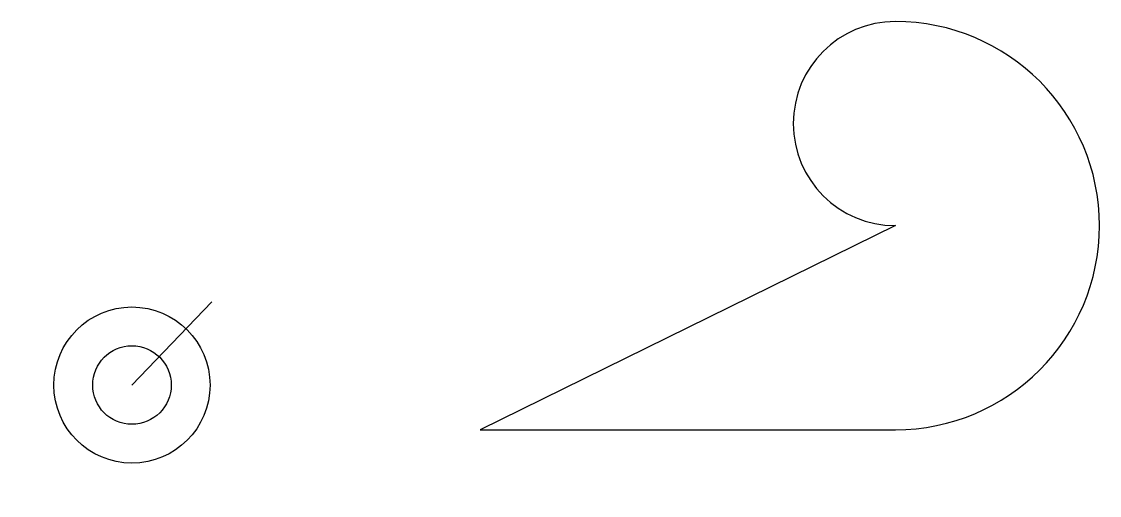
# Model space of a CAD drawing. Header units: millimetres. Extents: x -147 to 3101, y 1070 to 2498.
import ezdxf

# ---------------------------------------------------------------- set-up
doc = ezdxf.new("R2010")
doc.units = ezdxf.units.MM

# ---------------------------------------------------------------- blocks, each defined once
blk = doc.blocks.new('TEST')
blk.add_line((0, 0), (347.3, 0))
for radius in [235.2, 118.3]:
    blk.add_circle((0, 0), radius)

msp = doc.modelspace()

# ---------------------------------------------------------------- linework, layer by layer
msp.add_lwpolyline([(1234.8, 1268.4), (2485.8, 1268.4, 1), (2485.8, 2498.3, 1), (2485.8, 1883.3), (1234.8, 1268.4)], format="xyb")

# ---------------------------------------------------------------- block references
at = {"rotation": 46.1445449608707}
msp.add_blockref('TEST', (185.7, 1403.1), dxfattribs=at)

doc.saveas('drawing.dxf')
